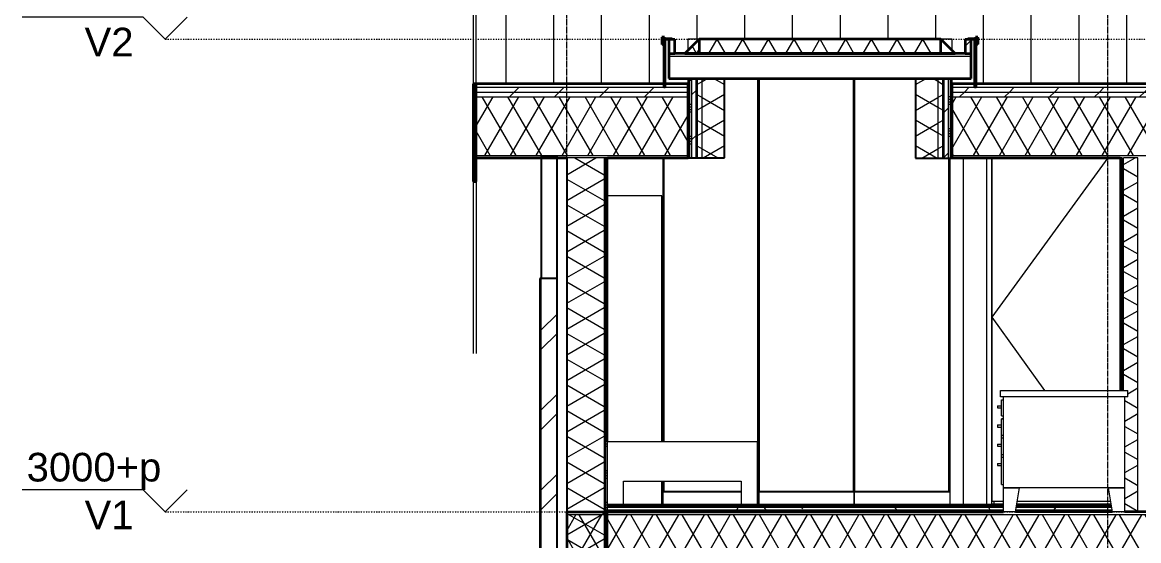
# Model space of a CAD drawing. Header units: millimetres. Extents: x -9622 to 8910, y -3000 to 10688.
# Drawn here: x -8440 to -1425, y 2819 to 6077 of the extents above; entities that cross this region are included whole.
import ezdxf

# ---------------------------------------------------------------- set-up
doc = ezdxf.new("R2010")
doc.units = ezdxf.units.MM
doc.linetypes.add('Dash dot', pattern=[15.875, 6.35, -4.7625, 0, -4.7625])
doc.linetypes.add('grid', pattern=[24, 15, -3, 3, -3])
for name, color, linetype, lineweight in [('A-DOOR', 31, 'Continuous', 9), ('A-FLOR', 192, 'Continuous', 9), ('A-FLOR-LEVL', 51, 'Continuous', 9), ('A-FLOR-MCUT', 51, 'Continuous', 9), ('A-FLOR-PATT', 8, 'Continuous', 35), ('A-ROOF', 132, 'Continuous', 9), ('A-ROOF-MCUT', 132, 'Continuous', 35), ('A-ROOF-OTLN', 132, 'Continuous', 9), ('A-ROOF-PATT', 132, 'Continuous', 35), ('A-WALL', 113, 'Continuous', 9), ('A-WALL-PATT', 111, 'Continuous', 25), ('I-FURN', 30, 'Continuous', 9), ('I-WALL', 2, 'Continuous', 9), ('S-GRID', 1, 'Continuous', 9)]:
    doc.layers.add(name, color=color, linetype=linetype, lineweight=lineweight)
doc.styles.add('Arial', font='arial.ttf', dxfattribs={"height": 180})
pattern_1 = [(45, (-635.1, 2150), (-141.4214, 141.4214), [])]
pattern_2 = [(330, (-4255.76, 4361.91), (70, 121.244), []), (30, (-4255.76, 4361.91), (-70, 121.244), [])]
pattern_3 = [(150, (-2599.76, 4361.91), (-70, -121.244), []), (210, (-2599.76, 4361.91), (70, -121.244), [])]

# ---------------------------------------------------------------- blocks, each defined once
blk = doc.blocks.new('32_EA_binnenkozijn_hardhout_deurzonderbovenlicht - 900x2730-1443313-D-D')
at = {"layer": 'A-DOOR'}
for p, q in [((-2382.3, 5224.5), (-2382.3, 3048)), ((-1618.1, 5224.5), (-2347.3, 4223)), ((-2347.3, 5224.5), (-2347.3, 3068)), ((-2347.3, 3048), (-2347.3, 5224.5)), ((-2347.3, 4223), (-2016, 3762)), ((-2382.3, 3048), (-2347.3, 3048)), ((-2347.3, 3068), (-2274.8, 3068)), ((-2332.3, 3048), (-2332.3, 3068)), ((-2187.2, 3068), (-1600.3, 3068))]:
    blk.add_line(p, q, dxfattribs=at)
blk = doc.blocks.new('M_Desk - 1525 x 762mm-99774-D-D')
at = {"layer": 'I-FURN'}
for p, q in [((-2293.8, 3762), (-1493.7, 3762)), ((-2293.8, 3723.9), (-2293.8, 3762)), ((-1493.7, 3723.9), (-2293.8, 3723.9)), ((-2274.8, 3152), (-2274.8, 3723.9)), ((-1512.8, 3152), (-1512.8, 3723.9)), ((-1493.7, 3723.9), (-1493.7, 3762)), ((-2312.9, 3666.8), (-2287.5, 3666.8)), ((-2312.9, 3666.8), (-2312.9, 3654.1)), ((-2312.9, 3654.1), (-2287.5, 3654.1)), ((-2287.5, 3602.9), (-2287.5, 3704.9)), ((-2287.5, 3704.9), (-2274.8, 3704.9)), ((-2287.5, 3602.9), (-2274.8, 3602.9)), ((-2287.5, 3584.2), (-2274.8, 3584.2)), ((-2287.5, 3482.2), (-2287.5, 3583.8)), ((-2274.8, 3583.8), (-2287.5, 3583.8)), ((-2312.9, 3546.1), (-2287.5, 3546.1)), ((-2312.9, 3546.1), (-2312.9, 3533.4)), ((-2312.9, 3533.4), (-2287.5, 3533.4)), ((-2287.5, 3463.2), (-2287.5, 3482.2)), ((-2287.5, 3482.2), (-2274.8, 3482.2)), ((-2287.5, 3361.6), (-2287.5, 3463.2)), ((-2274.8, 3463.2), (-2287.5, 3463.2)), ((-2312.9, 3425.5), (-2287.5, 3425.5)), ((-2312.9, 3425.5), (-2312.9, 3412.8)), ((-2312.9, 3412.8), (-2287.5, 3412.8)), ((-2312.9, 3304.8), (-2287.5, 3304.8)), ((-2312.9, 3304.8), (-2312.9, 3292.1)), ((-2287.5, 3342.5), (-2287.5, 3361.6)), ((-2287.5, 3361.6), (-2274.8, 3361.6)), ((-2287.5, 3171.1), (-2287.5, 3342.5)), ((-2274.8, 3342.5), (-2287.5, 3342.5)), ((-2312.9, 3292.1), (-2287.5, 3292.1)), ((-2287.5, 3171.1), (-2274.8, 3171.1)), ((-2274.8, 3000), (-2274.8, 3152)), ((-2274.8, 3152), (-2173.2, 3152)), ((-1512.8, 3152), (-2274.8, 3152)), ((-2198.6, 3000), (-2173.2, 3152)), ((-1589, 3000), (-1614.4, 3152)), ((-1614.4, 3152), (-1512.8, 3152)), ((-1512.8, 3000), (-1512.8, 3152)), ((-2198.6, 3000), (-2274.8, 3000)), ((-1512.8, 3000), (-1589, 3000))]:
    blk.add_line(p, q, dxfattribs=at)
blk = doc.blocks.new('82_CC_MOD_bed enkel - 2000 x 900 bak-468234-D-D')
at = {"layer": 'I-FURN'}
for p, q in [((-4762.8, 3443), (-3822.8, 3443)), ((-4762.8, 3043), (-4762.8, 3443)), ((-3822.8, 3443), (-3822.8, 3043)), ((-4662.8, 3043), (-4662.8, 3193)), ((-4662.8, 3193), (-3922.8, 3193)), ((-3922.8, 3193), (-3922.8, 3043)), ((-4662.8, 3043), (-4762.8, 3043)), ((-3822.8, 3043), (-3922.8, 3043))]:
    blk.add_line(p, q, dxfattribs=at)
blk = doc.blocks.new('73_EA_Standaard_kledingkast_IKEA - 670x600x2790-500019-D-D')
at = {"layer": 'I-FURN'}
for p, q in [((-3212.8, 3123), (-3212.8, 5718.8)), ((-3207.8, 3128), (-3207.8, 5718.8)), ((-2617.8, 3128), (-2617.8, 5223.3)), ((-2612.8, 5223.3), (-2612.8, 3123)), ((-3212.8, 3043), (-3212.8, 3123)), ((-3194.8, 3123), (-3212.8, 3123)), ((-2617.8, 3128), (-3207.8, 3128)), ((-3194.8, 3123), (-3194.8, 3128)), ((-3194.8, 3128), (-3194.8, 3123)), ((-2630.8, 3123), (-3194.8, 3123)), ((-2630.8, 3128), (-2630.8, 3123)), ((-2630.8, 3123), (-2630.8, 3128)), ((-2612.8, 3123), (-2630.8, 3123)), ((-2612.8, 3123), (-2612.8, 3043)), ((-2612.8, 3043), (-3212.8, 3043))]:
    blk.add_line(p, q, dxfattribs=at)
blk = doc.blocks.new('73_EA_Standaard_kledingkast_IKEA - 670x600x2790-V2-D-D')
at = {"layer": 'I-FURN'}
for p, q in [((-3812.8, 3123), (-3812.8, 5718.8)), ((-3807.8, 3128), (-3807.8, 5718.8)), ((-3217.8, 3128), (-3217.8, 5718.8)), ((-3212.8, 5718.8), (-3212.8, 3123)), ((-3812.8, 3043), (-3812.8, 3123)), ((-3794.8, 3123), (-3812.8, 3123)), ((-3217.8, 3128), (-3807.8, 3128)), ((-3794.8, 3123), (-3794.8, 3128)), ((-3794.8, 3128), (-3794.8, 3123)), ((-3230.8, 3123), (-3794.8, 3123)), ((-3230.8, 3128), (-3230.8, 3123)), ((-3230.8, 3123), (-3230.8, 3128)), ((-3212.8, 3123), (-3230.8, 3123)), ((-3212.8, 3123), (-3212.8, 3043)), ((-3212.8, 3043), (-3812.8, 3043))]:
    blk.add_line(p, q, dxfattribs=at)
blk = doc.blocks.new('73_EA_Standaard_kledingkast_IKEA - 670x600x2790-V3-D-D')
at = {"layer": 'I-FURN'}
for p, q in [((-3817.8, 3128), (-3817.8, 5718.8)), ((-3812.8, 5718.8), (-3812.8, 3123)), ((-4412.8, 3443), (-4412.8, 5224.5)), ((-4407.8, 3443), (-4407.8, 5224.5)), ((-4412.8, 3123), (-4412.8, 3193)), ((-4407.8, 3128), (-4407.8, 3193)), ((-4412.8, 3043), (-4412.8, 3123)), ((-4394.8, 3123), (-4412.8, 3123)), ((-3922.8, 3128), (-4407.8, 3128)), ((-4394.8, 3123), (-4394.8, 3128)), ((-4394.8, 3128), (-4394.8, 3123)), ((-3922.8, 3123), (-4394.8, 3123)), ((-3817.8, 3128), (-3822.8, 3128)), ((-3812.8, 3123), (-3822.8, 3123)), ((-3812.8, 3123), (-3812.8, 3043)), ((-3922.8, 3043), (-4412.8, 3043)), ((-3812.8, 3043), (-3822.8, 3043))]:
    blk.add_line(p, q, dxfattribs=at)
blk = doc.blocks.new('Level - 1_8mm-444885-D-D')
at = {"layer": 'A-FLOR-LEVL'}
for p, q in [((-7680.2, 3138), (-8440.2, 3138)), ((-7542.2, 3000), (-7680.2, 3138)), ((-7542.2, 3000), (-7404.1, 3138))]:
    blk.add_line(p, q, dxfattribs=at)

msp = doc.modelspace()

# ---------------------------------------------------------------- hatches: boundary and pattern name
at = {"layer": 'A-FLOR-PATT', "lineweight": 9}
h = msp.add_hatch(dxfattribs=at)
h.set_pattern_fill('FP_31', color=256, style=0, pattern_type=2)
h.set_pattern_definition([(0, (-635.09, 2150), (406.4, 101.6), [33.528, -271.272, 33.528, -271.272, -1625.6]), (0, (-635.09, 2150), (406.4, 101.6), [-609.6, 33.528, -576.072, 33.528, -271.272, -711.2]), (0, (-635.09, 2150), (406.4, 101.6), [-1524, 33.528, -169.672, 33.528, -474.472]), (120, (-482.69, 2200.8), (-291.1882, 301.1527), [33.528, -271.272, 33.528, -271.272, -1625.6]), (120, (-482.69, 2200.8), (-291.1882, 301.1527), [-609.6, 33.528, -576.072, 33.528, -271.272, -711.2]), (120, (-482.69, 2200.8), (-291.1882, 301.1527), [-1524, 33.528, -169.672, 33.528, -474.472]), (240, (-431.89, 2404), (-115.2118, -402.7527), [33.528, -271.272, 33.528, -271.272, -1625.6]), (240, (-431.89, 2404), (-115.2118, -402.7527), [-609.6, 33.528, -576.072, 33.528, -271.272, -711.2]), (240, (-431.89, 2404), (-115.2118, -402.7527), [-1524, 33.528, -169.672, 33.528, -474.472])])
h.paths.add_polyline_path([(-962.2, 3010), (1775.2, 3010), (1775.2, 3028), (-1409, 3028), (-1409, 3010), (-1016.2, 3010)])
h.paths.add_polyline_path([(-4361.2, 3010), (-2274.8, 3010), (-2274.8, 3028), (-4762.7, 3028), (-4762.7, 3010)])
h.paths.add_polyline_path([(-2196.9, 3010), (-1590.6, 3010), (-1593.6, 3028), (-2193.9, 3028), (-2194.5, 3024.3)])
h = msp.add_hatch(dxfattribs=at)
h.set_pattern_fill('FP_2', color=256, angle=90, style=0, pattern_type=2)
h.set_pattern_definition([(180, (-262.74, 3000), (-1e-14, -100), [])])
h.paths.add_polyline_path([(4271.1, 2982), (4493.7, 2982), (4493.7, 3000), (-5019.2, 3000), (-5019.2, 2982), (3407.9, 2982)])
h = msp.add_hatch(dxfattribs=at)
h.set_pattern_fill('FP_1', color=256, angle=-210, style=0, pattern_type=2)
h.set_pattern_definition([(240, (-262.75, 3000), (121.2436, -70), []), (300, (-262.75, 3000), (121.2436, 70), [])])
h.paths.add_polyline_path([(-5019.2, 2747), (4493.7, 2747), (4493.7, 2982), (-5019.2, 2982), (-5019.2, 2768.6)])
h = msp.add_hatch(dxfattribs=at)
h.set_pattern_fill('FP_30', color=256, angle=-210, style=0, pattern_type=2)
h.set_pattern_definition([(240, (-262.75, 3042), (121.2436, -70), []), (300, (-262.75, 3042), (121.2436, 70), [])])
h.paths.add_polyline_path([(1775.2, 3000), (1775.2, 3010), (-1409, 3010), (-1409, 3000), (1681.4, 3000)])
h.paths.add_polyline_path([(-4762.7, 3000), (-2274.8, 3000), (-2274.8, 3010), (-4762.7, 3010)])
h.paths.add_polyline_path([(-2198.6, 3000), (-1589, 3000.1), (-1590.6, 3010), (-2196.9, 3010), (-2198.2, 3002)])
at = {"layer": 'A-ROOF-PATT', "lineweight": 9}
h = msp.add_hatch(dxfattribs=at)
h.set_pattern_fill('FP_24', color=256, style=0, pattern_type=2)
h.set_pattern_definition([(90, (0, 3623.72), (-300, 2e-14), [])])
h.paths.add_polyline_path([(-4361.2, 5689.4), (-4255.8, 5689.4), (-4255.8, 5723.8), (-4377.8, 5723.8), (-4377.8, 5970.8), (-4399.8, 5970.8), (-4399.8, 5689.4)])
h.paths.add_polyline_path([(-4419.3, 5970.8), (-4419.3, 5939.8), (-4410.7, 5942.1), (-4410.3, 5940.7), (-4420.8, 5937.9), (-4420.6, 5981.8), (-4419.4, 5972.3)])
h.paths.add_polyline_path([(-2436.3, 5972.3), (-2436.8, 5981.8), (-2449.8, 5981.8), (-2449.8, 5983.3), (-2434.8, 5983.3), (-2435, 5981.7)])
h.paths.add_polyline_path([(1894.7, 5970.8), (1894.7, 5939.8), (1903.3, 5942.1), (1903.6, 5940.7), (1893.2, 5939), (1893.4, 5981.7), (1894.5, 5972.3)])
h.paths.add_polyline_path([(3909.7, 5972.3), (3909.2, 5981.8), (3896.2, 5981.8), (3896.2, 5983.3), (3911.2, 5983.3), (3911, 5981.8)])
h.paths.add_polyline_path([(-5587.6, 5689.4), (-4408.8, 5689.4), (-4409.8, 5966.8), (-4411.3, 5966.8), (-4411.3, 5970.8), (-4419.3, 5970.8), (-4419.3, 5972.3), (-4357.3, 5972.3), (-4357.3, 5970.8), (-4339.8, 5970.8), (-4339.8, 5881.8), (-4277.7, 5881.8), (-4255.8, 5903.8), (-4255.8, 5972.5), (-2599.8, 5971.8), (-2599.8, 5903.8), (-2577.8, 5881.8), (-2515.8, 5881.8), (-2515.8, 5970.8), (-2498.3, 5970.8), (-2498.3, 5972.3), (-2436.3, 5972.3), (-2436.3, 5970.8), (-2444.3, 5970.8), (-2444.3, 5966.8), (-2445.8, 5966.8), (-2446.8, 5689.4), (-1068.1, 5689.4), (-262.8, 6480.6), (542.6, 5689.4), (1153.7, 5689.4), (1153.7, 5700), (1263.7, 5700), (1263.7, 5689.4), (1905.2, 5689.4), (1904.2, 5966.8), (1902.7, 5966.8), (1902.7, 5970.8), (1894.7, 5970.8), (1894.7, 5972.3), (1956.7, 5972.3), (1956.7, 5970.8), (1990.2, 5970.8), (1990.2, 5881.8), (2052.3, 5881.8), (2074.2, 5903.8), (2074.2, 5972.5), (3730.2, 5971.8), (3730.2, 5903.8), (3752.2, 5881.8), (3814.2, 5881.8), (3814.2, 5970.8), (3847.7, 5970.8), (3847.7, 5972.3), (3909.7, 5972.3), (3909.7, 5970.8), (3901.7, 5970.8), (3900.8, 5966.8), (3900.2, 5966.8), (3899.2, 5689.4), (5062.1, 5689.4), (5062.1, 8469.4), (-4608.3, 8469.4), (-4609.2, 8278.3), (-4614.3, 8261.8), (-4627.1, 8248.3), (-4642.9, 8242.1), (-4646.6, 8241.2), (-4663.1, 8242.3), (-4681.5, 8251.2), (-4692.8, 8265.1), (-4697.2, 8282), (-4697.2, 8469.4), (-5587.6, 8469.4), (-5587.6, 5691.2)])
h.paths.add_polyline_path([(-2477.8, 5689.4), (-2455.8, 5689.4), (-2455.8, 5970.8), (-2477.8, 5970.8), (-2477.8, 5723.8), (-2599.8, 5723.8), (-2599.8, 5689.4)])
h.paths.add_polyline_path([(3730.2, 5689.4), (3874.2, 5689.4), (3874.2, 5970.8), (3852.2, 5970.8), (3852.2, 5723.8), (3730.2, 5723.8)])
h.paths.add_polyline_path([(1930.2, 5689.4), (2074.2, 5689.4), (2074.2, 5723.8), (1952.2, 5723.8), (1952.2, 5970.8), (1930.2, 5970.8), (1930.2, 5720.6)])
h.paths.add_polyline_path([(-2434.8, 5937.9), (-2445.2, 5940.7), (-2444.8, 5942.1), (-2436.3, 5940.7), (-2436.1, 5972.3), (-2434.8, 5981.8), (-2434.8, 5940.7)])
h.paths.add_polyline_path([(3911.2, 5937.9), (3900.8, 5940.7), (3901.1, 5942.1), (3909.7, 5940.7), (3909.9, 5972.3), (3911.2, 5981.8), (3911.2, 5940.7)])
h.paths.add_polyline_path([(-2445.8, 5970.8), (-2444.3, 5970.8), (-2444.3, 5971.1)])
h.paths.add_polyline_path([(-4411.3, 5970.8), (-4411.3, 5971.1), (-4419.2, 5972.3)])
h.paths.add_polyline_path([(1894.7, 5972.3), (1893.2, 5983.3), (1908.2, 5983.3), (1908.2, 5981.8), (1894.7, 5981.8)])
h.paths.add_polyline_path([(-4419.3, 5972.3), (-4420.8, 5983.3), (-4405.8, 5983.3), (-4405.8, 5981.8), (-4419.3, 5981.8)])
h.paths.add_polyline_path([(-908.3, 6918.1), (-1840.7, 6918.1), (-1840.7, 7944.7), (-1790.7, 7944.7), (-1790.7, 7961.5), (-790.7, 7961.5), (-790.7, 7944.7), (-740.7, 7944.7), (-740.7, 6918.1)])
h.paths.add_polyline_path([(818.2, 6918.1), (215.1, 6918.1), (215.1, 7944.7), (265.1, 7944.7), (265.1, 7961.5), (1265.1, 7961.5), (1265.1, 7944.7), (1315.1, 7944.7), (1315.1, 6918.1), (843.6, 6918.1)])
h.paths.add_polyline_path([(-832.7, 7058.1), (-832.7, 7058.1), (-832.7, 7069.6)])
h.paths.add_polyline_path([(307.1, 7058.1), (307.1, 7058.1), (307.1, 7069.6)])
h = msp.add_hatch(dxfattribs=at)
h.set_pattern_fill('FP_22', color=256, style=0, pattern_type=2)
h.set_pattern_definition(pattern_1)
h.paths.add_polyline_path([(-4339.8, 5881.8), (-4339.8, 5970.8), (-4377.8, 5970.8), (-4377.8, 5881.8), (-4361.2, 5881.8)])
h.paths.add_polyline_path([(-2515.8, 5881.8), (-2477.8, 5881.8), (-2477.8, 5970.8), (-2515.8, 5970.8), (-2515.8, 5894.6)])
h = msp.add_hatch(dxfattribs=at)
h.set_pattern_fill('FP_33', color=256, angle=150, style=0, pattern_type=2)
h.set_pattern_definition([(60, (0, 0), (-121.2436, 70), []), (120, (0, 0), (-121.2436, -70), [])])
h.paths.add_polyline_path([(-2667.8, 5881.8), (-2577.8, 5881.8), (-2667.8, 5971.8)])
h.paths.add_polyline_path([(-4187.8, 5881.8), (-4187.8, 5971.8), (-4277.8, 5881.8)])
h = msp.add_hatch(dxfattribs=at)
h.set_pattern_fill('FP_21', color=256, angle=-210, style=0, pattern_type=2)
h.set_pattern_definition([(240, (-3427.76, 5971.8), (121.244, -70), []), (300, (-3427.76, 5971.8), (121.244, 70), [])])
h.paths.add_polyline_path([(-4187.8, 5881.8), (-2667.8, 5881.8), (-2667.8, 5971.8), (-4187.8, 5971.8)])
h = msp.add_hatch(dxfattribs=at)
h.set_pattern_fill('FP_32', color=256, angle=90, style=0, pattern_type=2)
h.set_pattern_definition([(180, (-3427.76, 5881.83), (-1e-14, -100), [])])
h.paths.add_polyline_path([(-2634.7, 5863.8), (-2477.8, 5863.8), (-2477.8, 5881.8), (-4377.8, 5881.8), (-4377.8, 5863.8), (-3498, 5863.8)])
h = msp.add_hatch(dxfattribs=at)
h.set_pattern_fill('FP_22', color=256, style=0, pattern_type=2)
h.set_pattern_definition(pattern_1)
h.paths.add_polyline_path([(-5587.6, 5638.8), (-4255.8, 5638.8), (-4255.8, 5668.9), (-5587.6, 5668.9)])
h.paths.add_polyline_path([(5062.1, 5638.8), (5062.1, 5668.9), (3730.2, 5668.9), (3730.2, 5638.8), (4271.1, 5638.8)])
h.paths.add_polyline_path([(-2599.8, 5638.8), (-1092.1, 5638.8), (-1077.8, 5668.9), (-2599.8, 5668.9), (-2599.8, 5644.6)])
h.paths.add_polyline_path([(2074.2, 5638.8), (2074.2, 5668.9), (552.3, 5668.9), (566.6, 5638.8), (1681.4, 5638.8)])
h = msp.add_hatch(dxfattribs=at)
h.set_pattern_fill('FP_22', color=256, style=0, pattern_type=2)
h.set_pattern_definition(pattern_1)
h.paths.add_polyline_path([(-1339.9, 5608.8), (-1106.3, 5608.8), (-1092.1, 5638.8), (-2599.8, 5638.8), (-2599.8, 5608.8), (-1771.5, 5608.8)])
h.paths.add_polyline_path([(-5224.4, 5608.8), (-4255.8, 5608.8), (-4255.8, 5638.8), (-5587.6, 5638.8), (-5587.6, 5608.8)])
h.paths.add_polyline_path([(5062.1, 5608.8), (5062.1, 5638.8), (3730.2, 5638.8), (3730.2, 5608.8), (4271.1, 5608.8)])
h.paths.add_polyline_path([(2074.2, 5608.8), (2074.2, 5638.8), (566.6, 5638.8), (580.8, 5608.8), (1681.4, 5608.8)])
h = msp.add_hatch(dxfattribs=at)
h.set_pattern_fill('FP_23', color=256, angle=-210, style=0, pattern_type=2)
h.set_pattern_definition([(240, (-262.74, 5689.44), (121.2436, -70), []), (300, (-262.74, 5689.44), (121.2436, 70), [])])
h.paths.add_polyline_path([(-5587.6, 5239.6), (-4255.8, 5239.6), (-4255.8, 5608.8), (-5587.6, 5608.8), (-5587.6, 5269.4)])
h.paths.add_polyline_path([(-1281.1, 5239.6), (-1106.3, 5608.8), (-2599.8, 5608.8), (-2599.8, 5239.6), (-1339.9, 5239.6)])
h.paths.add_polyline_path([(818.2, 5239.6), (2074.2, 5239.6), (2074.2, 5608.8), (580.8, 5608.8), (755.6, 5239.6)])
h.paths.add_polyline_path([(5062.1, 5239.6), (5062.1, 5608.8), (3730.2, 5608.8), (3730.2, 5239.6), (4271.1, 5239.6)])
at = {"layer": 'A-WALL-PATT', "lineweight": 9}
h = msp.add_hatch(dxfattribs=at)
h.set_pattern_fill('FP_35', color=256, angle=-180, style=0, pattern_type=2)
h.set_pattern_definition([(360, (-4255.76, 4361.91), (4e-13, 200), []), (360, (-4255.76, 4345.91), (4e-13, 200), []), (360, (-4255.76, 4329.91), (4e-13, 200), []), (360, (-4255.76, 4313.91), (4e-13, 200), [])])
h.paths.add_polyline_path([(-4233.8, 5224.5), (-4233.8, 5723.8), (-4245.8, 5723.8), (-4245.8, 5224.5)])
h = msp.add_hatch(dxfattribs=at)
h.set_pattern_fill('FP_22', color=256, style=0, pattern_type=2)
h.set_pattern_definition(pattern_1)
h.paths.add_polyline_path([(-4206.8, 5224.5), (-4206.8, 5723.8), (-4233.8, 5723.8), (-4233.8, 5224.5)])
h = msp.add_hatch(dxfattribs=at)
h.set_pattern_fill('FP_34', color=256, angle=-210, style=0, pattern_type=2)
h.set_pattern_definition(pattern_2)
h.paths.add_polyline_path([(-4167.8, 5224.5), (-4167.8, 5723.8), (-4197.8, 5723.8), (-4197.8, 5224.5)])
h = msp.add_hatch(dxfattribs=at)
h.set_pattern_fill('FP_34', color=256, angle=-210, style=0, pattern_type=2)
h.set_pattern_definition(pattern_2)
h.paths.add_polyline_path([(-4027.8, 5224.5), (-4027.8, 5723.8), (-4167.8, 5723.8), (-4167.8, 5224.5)])
h = msp.add_hatch(dxfattribs=at)
h.set_pattern_fill('FP_41', color=256, angle=150, style=0, pattern_type=2)
h.set_pattern_definition(pattern_3)
h.paths.add_polyline_path([(-2687.8, 5223.3), (-2687.8, 5723.8), (-2827.8, 5723.8), (-2827.8, 5223.3)])
h = msp.add_hatch(dxfattribs=at)
h.set_pattern_fill('FP_41', color=256, angle=150, style=0, pattern_type=2)
h.set_pattern_definition(pattern_3)
h.paths.add_polyline_path([(-2657.8, 5223.3), (-2657.8, 5723.8), (-2687.8, 5723.8), (-2687.8, 5223.3)])
h = msp.add_hatch(dxfattribs=at)
h.set_pattern_fill('FP_22', color=256, style=0, pattern_type=2)
h.set_pattern_definition(pattern_1)
h.paths.add_polyline_path([(-2634.7, 5223.3), (-2621.8, 5223.3), (-2621.8, 5723.8), (-2648.8, 5723.8), (-2648.8, 5223.3)])
h = msp.add_hatch(dxfattribs=at)
h.set_pattern_fill('FP_42', color=256, angle=180, style=0, pattern_type=2)
h.set_pattern_definition([(180, (-2599.76, 4361.91), (-4e-13, -200), []), (180, (-2599.76, 4377.91), (-4e-13, -200), []), (180, (-2599.76, 4393.91), (-4e-13, -200), []), (180, (-2599.76, 4409.91), (-4e-13, -200), [])])
h.paths.add_polyline_path([(-2621.8, 5223.3), (-2609.8, 5223.3), (-2609.8, 5723.8), (-2621.8, 5723.8), (-2621.8, 5269.4)])
h = msp.add_hatch(dxfattribs=at)
h.set_pattern_fill('FP_5', color=256, angle=150, style=0, pattern_type=2)
h.set_pattern_definition([(150, (-4762.73, 3812.26), (-70, -121.2436), []), (210, (-4762.73, 3812.26), (70, -121.2436), [])])
h.paths.add_polyline_path([(-5019.2, -380), (-4784.2, -380), (-4784.2, 890), (-4910.2, 890), (-4910.2, 847), (-5019.2, 847), (-5019.2, 267.8)])
h.paths.add_polyline_path([(-5019.2, 2410), (-4784.2, 2410), (-4784.2, 5224.5), (-5019.2, 5224.5), (-5019.2, 2456)])
h = msp.add_hatch(dxfattribs=at)
h.set_pattern_fill('FP_6', color=256, angle=180, style=0, pattern_type=2)
h.set_pattern_definition([(180, (-4762.73, 3812.26), (-4e-13, -200), []), (180, (-4762.73, 3828.26), (-4e-13, -200), []), (180, (-4762.73, 3844.26), (-4e-13, -200), []), (180, (-4762.73, 3860.26), (-4e-13, -200), [])])
h.paths.add_polyline_path([(-4762.7, -380), (-4762.7, 890), (-4775.2, 890), (-4775.2, -380), (-4762.8, -380)])
h.paths.add_polyline_path([(-4762.7, 2410), (-4762.7, 5224.5), (-4775.2, 5224.5), (-4775.2, 2410)])
h = msp.add_hatch(dxfattribs=at)
h.set_pattern_fill('FP_27', color=256, angle=-180, style=0, pattern_type=2)
h.set_pattern_definition([(360, (-1541, 4361.9), (4e-13, 200), []), (360, (-1541, 4345.9), (4e-13, 200), []), (360, (-1541, 4329.9), (4e-13, 200), []), (360, (-1541, 4313.9), (4e-13, 200), [])])
h.paths.add_polyline_path([(-1536.9, 3762), (-1528.5, 3762), (-1528.5, 5224.5), (-1541, 5224.5), (-1541, 3762)])
h = msp.add_hatch(dxfattribs=at)
h.set_pattern_fill('FP_28', color=256, angle=-210, style=0, pattern_type=2)
h.set_pattern_definition([(330, (-1541.01, 4361.91), (70, 121.244), []), (30, (-1541.01, 4361.91), (-70, 121.244), [])])
h.paths.add_polyline_path([(-1430.5, 3000), (-1430.5, 5224.5), (-1519.5, 5224.5), (-1519.5, 3762), (-1493.7, 3762), (-1493.7, 3723.9), (-1512.8, 3723.9), (-1512.8, 3000)])
h = msp.add_hatch(dxfattribs=at)
h.set_pattern_fill('FP_20', color=256, style=0, pattern_type=2)
h.set_pattern_definition([(45, (-635.1, 2150), (-251.447, 251.447), []), (45, (-635.1, 2531), (-251.447, 251.447), [])])
h.paths.add_polyline_path([(-5089.2, 600), (-5079.2, 600), (-5079.2, 850), (-5179.2, 850), (-5179.2, 600)])
h.paths.add_polyline_path([(-5079.2, 2410), (-5079.2, 4467.2), (-5179.2, 4467.2), (-5179.2, 2410), (-5116.5, 2410)])

# ---------------------------------------------------------------- linework, layer by layer
at = {"layer": 'A-FLOR'}
msp.add_line((-2827.8, 5718.8), (-4027.8, 5718.8), dxfattribs=at)
at = {"layer": 'A-FLOR', "lineweight": 35}
for p, q in [((-2274.8, 3042), (-4762.7, 3042)), ((-1596, 3042), (-2191.5, 3042)), ((-5019.2, 3000), (-5019.2, 2747)), ((-5019.2, 3000), (-2274.8, 3000)), ((-1589, 3000), (-2198.6, 3000)), ((4493.7, 3000), (-1512.8, 3000))]:
    msp.add_line(p, q, dxfattribs=at)
at = {"layer": 'A-FLOR-LEVL', "linetype": 'Dash dot'}
for p, q in [((-7542.2, 5971.8), (8909.6, 5971.8)), ((-7542.2, 3000), (8909.6, 3000))]:
    msp.add_line(p, q, dxfattribs=at)
at = {"layer": 'A-FLOR-MCUT'}
for p, q in [((-2274.8, 3032), (-4762.7, 3032)), ((-2274.8, 3028), (-4762.7, 3028)), ((-1593.6, 3028), (-2193.9, 3028)), ((-1594.3, 3032), (-2193.2, 3032)), ((4493.7, 2982), (-5019.2, 2982)), ((-2274.8, 3010), (-4762.7, 3010)), ((-1590.6, 3010), (-2196.9, 3010))]:
    msp.add_line(p, q, dxfattribs=at)
at = {"layer": 'A-ROOF'}
for p, q in [((-4255.8, 5903.8), (-4255.8, 5972.5)), ((-4255.8, 5972.5), (-2599.8, 5972.5)), ((-2599.8, 5972.5), (-2599.8, 5903.8)), ((-4377.8, 5863.8), (-2477.8, 5863.8)), ((-5587.6, 5668.9), (-4255.8, 5668.9)), ((-5587.6, 5638.8), (-4255.8, 5638.8)), ((-2599.8, 5668.9), (-1077.8, 5668.9)), ((-2599.8, 5638.8), (-1092.1, 5638.8)), ((-5587.6, 5608.8), (-4255.8, 5608.8)), ((-2599.8, 5608.8), (-1106.3, 5608.8)), ((-5587.6, 5239.6), (-4255.8, 5239.6)), ((-2599.8, 5239.6), (-1281.1, 5239.6))]:
    msp.add_line(p, q, dxfattribs=at)
at = {"layer": 'A-ROOF', "lineweight": 35}
for p, q in [((-2667.8, 5971.8), (-4187.8, 5971.8)), ((-4187.8, 5971.8), (-4187.8, 5881.8)), ((-2667.8, 5881.8), (-2667.8, 5971.8)), ((-4377.8, 5881.8), (-4377.8, 5723.8)), ((-2515.8, 5881.8), (-4339.8, 5881.8)), ((-4187.8, 5881.8), (-2667.8, 5881.8)), ((-2477.8, 5723.8), (-2477.8, 5881.8)), ((-4255.8, 5689.4), (-5587.6, 5689.4)), ((-4377.8, 5723.8), (-2477.8, 5723.8)), ((-4255.8, 5224.5), (-4255.8, 5689.4)), ((-1068.1, 5689.4), (-2599.8, 5689.4)), ((-2599.8, 5689.4), (-2599.8, 5224.5)), ((-5587.6, 5224.5), (-5019.2, 5224.5)), ((-4762.7, 5224.5), (-4255.8, 5224.5)), ((-2599.8, 5224.5), (-1541, 5224.5))]:
    msp.add_line(p, q, dxfattribs=at)
at = {"layer": 'A-ROOF-MCUT'}
for p, q in [((-4405.8, 5983.3), (-4420.8, 5983.3)), ((-4420.8, 5983.3), (-4420.8, 5937.9)), ((-4419.3, 5981.8), (-4405.8, 5981.8)), ((-4419.3, 5972.3), (-4419.3, 5981.8)), ((-4357.3, 5972.3), (-4419.3, 5972.3)), ((-4419.3, 5939.8), (-4419.3, 5970.8)), ((-4419.3, 5970.8), (-4411.3, 5970.8)), ((-4411.3, 5970.8), (-4411.3, 5966.8)), ((-4411.3, 5966.8), (-4409.8, 5966.8)), ((-4409.8, 5966.8), (-4409.8, 5970.8)), ((-4409.8, 5970.8), (-4339.8, 5970.8)), ((-4408.8, 5970.8), (-4408.8, 5670.8)), ((-4405.8, 5981.8), (-4405.8, 5983.3)), ((-4399.8, 5670.8), (-4399.8, 5970.8)), ((-4377.8, 5970.8), (-4377.8, 5881.8)), ((-4357.3, 5970.8), (-4357.3, 5972.3)), ((-4339.8, 5881.8), (-4339.8, 5970.8)), ((-4187.8, 5971.8), (-4277.8, 5881.8)), ((-2577.8, 5881.8), (-2667.8, 5971.8)), ((-2515.8, 5970.8), (-2515.8, 5881.8)), ((-2515.8, 5970.8), (-2445.8, 5970.8)), ((-2436.3, 5972.3), (-2498.3, 5972.3)), ((-2498.3, 5972.3), (-2498.3, 5970.8)), ((-2477.8, 5881.8), (-2477.8, 5970.8)), ((-2455.8, 5970.8), (-2455.8, 5670.8)), ((-2434.8, 5983.3), (-2449.8, 5983.3)), ((-2449.8, 5983.3), (-2449.8, 5981.8)), ((-2449.8, 5981.8), (-2436.3, 5981.8)), ((-2446.8, 5670.8), (-2446.8, 5970.8)), ((-2445.8, 5970.8), (-2445.8, 5966.8)), ((-2445.8, 5966.8), (-2444.3, 5966.8)), ((-2444.3, 5966.8), (-2444.3, 5970.8)), ((-2444.3, 5970.8), (-2436.3, 5970.8)), ((-2436.3, 5981.8), (-2436.3, 5972.3)), ((-2436.3, 5970.8), (-2436.3, 5939.8)), ((-2434.8, 5937.9), (-2434.8, 5983.3)), ((-4420.8, 5937.9), (-4410.3, 5940.7)), ((-4410.7, 5942.1), (-4419.3, 5939.8)), ((-4410.3, 5940.7), (-4410.7, 5942.1)), ((-2444.8, 5942.1), (-2445.2, 5940.7)), ((-2445.2, 5940.7), (-2434.8, 5937.9)), ((-2436.3, 5939.8), (-2444.8, 5942.1)), ((-4377.8, 5881.8), (-4339.8, 5881.8)), ((-4277.8, 5881.8), (-4187.8, 5881.8)), ((-2667.8, 5881.8), (-2577.8, 5881.8)), ((-2515.8, 5881.8), (-2477.8, 5881.8)), ((-5587.6, 5691.2), (-5606.6, 5691.2)), ((-5606.6, 5691.2), (-5606.6, 5075.9)), ((-5587.6, 5075.9), (-5587.6, 5691.2)), ((-4408.8, 5670.8), (-4399.8, 5670.8)), ((-2455.8, 5670.8), (-2446.8, 5670.8)), ((-5606.6, 5075.9), (-5587.6, 5075.9))]:
    msp.add_line(p, q, dxfattribs=at)
at = {"layer": 'A-ROOF-OTLN'}
for p, q in [((-5606.6, 8471.2), (-5606.6, 5691.2)), ((-5587.6, 5691.2), (-5587.6, 8471.2)), ((-5606.6, 5075.9), (-5606.6, 3995.7)), ((-5587.6, 5075.9), (-5587.6, 3995.7))]:
    msp.add_line(p, q, dxfattribs=at)
at = {"layer": 'A-WALL'}
for p, q in [((-4245.8, 5224.5), (-4245.8, 5723.8)), ((-4233.8, 5224.5), (-4233.8, 5723.8)), ((-4206.8, 5224.5), (-4206.8, 5723.8)), ((-4197.8, 5224.5), (-4197.8, 5723.8)), ((-4167.8, 5224.5), (-4167.8, 5723.8)), ((-2687.8, 5723.8), (-2687.8, 5223.3)), ((-2657.8, 5723.8), (-2657.8, 5223.3)), ((-2648.8, 5723.8), (-2648.8, 5223.3)), ((-2621.8, 5723.8), (-2621.8, 5223.3)), ((-2609.8, 5723.8), (-2609.8, 5223.3)), ((-4762.7, 5224.5), (-5019.2, 5224.5)), ((-4784.2, 5224.5), (-4784.2, 2410)), ((-4775.2, 5224.5), (-4775.2, 2410)), ((-1528.5, 5224.5), (-1541, 5224.5)), ((-1528.5, 3762), (-1528.5, 5224.5)), ((-1430.5, 5224.5), (-1519.5, 5224.5)), ((-1519.5, 3762), (-1519.5, 5224.5)), ((-1430.5, 3000), (-1430.5, 5224.5)), ((-5179.2, 2410), (-5179.2, 4467.2)), ((-4762.7, 3000), (-4762.7, 3042))]:
    msp.add_line(p, q, dxfattribs=at)
at = {"layer": 'A-WALL', "lineweight": 25}
for p, q in [((-5079.2, 5233.8), (-5179.2, 5233.8)), ((-5179.2, 5233.8), (-5179.2, 4467.2)), ((-5079.2, 2410), (-5079.2, 5233.8)), ((-5079.2, 4467.2), (-5189.2, 4467.2)), ((-5189.2, 4467.2), (-5189.2, 2410))]:
    msp.add_line(p, q, dxfattribs=at)
at = {"layer": 'I-WALL', "lineweight": 25}
for p, q in [((-4255.8, 5723.8), (-4255.8, 5224.5)), ((-4027.8, 5224.5), (-4027.8, 5723.8)), ((-2827.8, 5723.8), (-2827.8, 5223.3)), ((-2599.8, 5223.3), (-2599.8, 5723.8)), ((-5019.2, 5224.5), (-5019.2, 2410)), ((-4762.7, 3443), (-4762.7, 5224.5)), ((-4255.8, 5224.5), (-4027.8, 5224.5)), ((-2827.8, 5223.3), (-2599.8, 5223.3)), ((-1541, 5224.5), (-1541, 3762)), ((-4762.7, 2410), (-4762.7, 3000))]:
    msp.add_line(p, q, dxfattribs=at)
at = {"layer": 'I-WALL'}
for p, q in [((-2528.8, 5224.5), (-2528.8, 3042)), ((-4422.3, 4987.2), (-4762.7, 4987.2)), ((-4422.3, 3443), (-4422.3, 4987.2)), ((-4422.3, 3042), (-4422.3, 3193)), ((-2274.8, 3048), (-2347.3, 3048)), ((-1597, 3048), (-2190.5, 3048))]:
    msp.add_line(p, q, dxfattribs=at)
at = {"layer": 'S-GRID', "linetype": 'grid'}
for p, q in [((-5019.2, -1885.9), (-5019.2, 10087.6)), ((-1619.3, -1885.9), (-1619.3, 8817.6))]:
    msp.add_line(p, q, dxfattribs=at)

# ---------------------------------------------------------------- block references
at = {"layer": 'A-DOOR'}
msp.add_blockref('32_EA_binnenkozijn_hardhout_deurzonderbovenlicht - 900x2730-1443313-D-D', (0, 0), dxfattribs=at)
at = {"layer": 'A-FLOR-LEVL'}
for p in [(0, 2971.8), (0, 0)]:
    msp.add_blockref('Level - 1_8mm-444885-D-D', p, dxfattribs=at)
at = {"layer": 'I-FURN'}
for name in ['73_EA_Standaard_kledingkast_IKEA - 670x600x2790-V3-D-D', '73_EA_Standaard_kledingkast_IKEA - 670x600x2790-V2-D-D', '73_EA_Standaard_kledingkast_IKEA - 670x600x2790-500019-D-D', 'M_Desk - 1525 x 762mm-99774-D-D', '82_CC_MOD_bed enkel - 2000 x 900 bak-468234-D-D']:
    msp.add_blockref(name, (0, 0), dxfattribs=at)

# ---------------------------------------------------------------- texts
at = {"layer": 'A-FLOR-LEVL', "char_height": 180, "attachment_point": 1, "style": 'Arial'}
for s, insert, width in [('V2', (-8048.9, 6042.8), 368.776), ('3000+p', (-8413, 3371), 1018.143), ('V1', (-8048.9, 3071), 368.776)]:
    msp.add_mtext(s, dxfattribs=dict(at, insert=insert, width=width))

doc.saveas('drawing.dxf')
